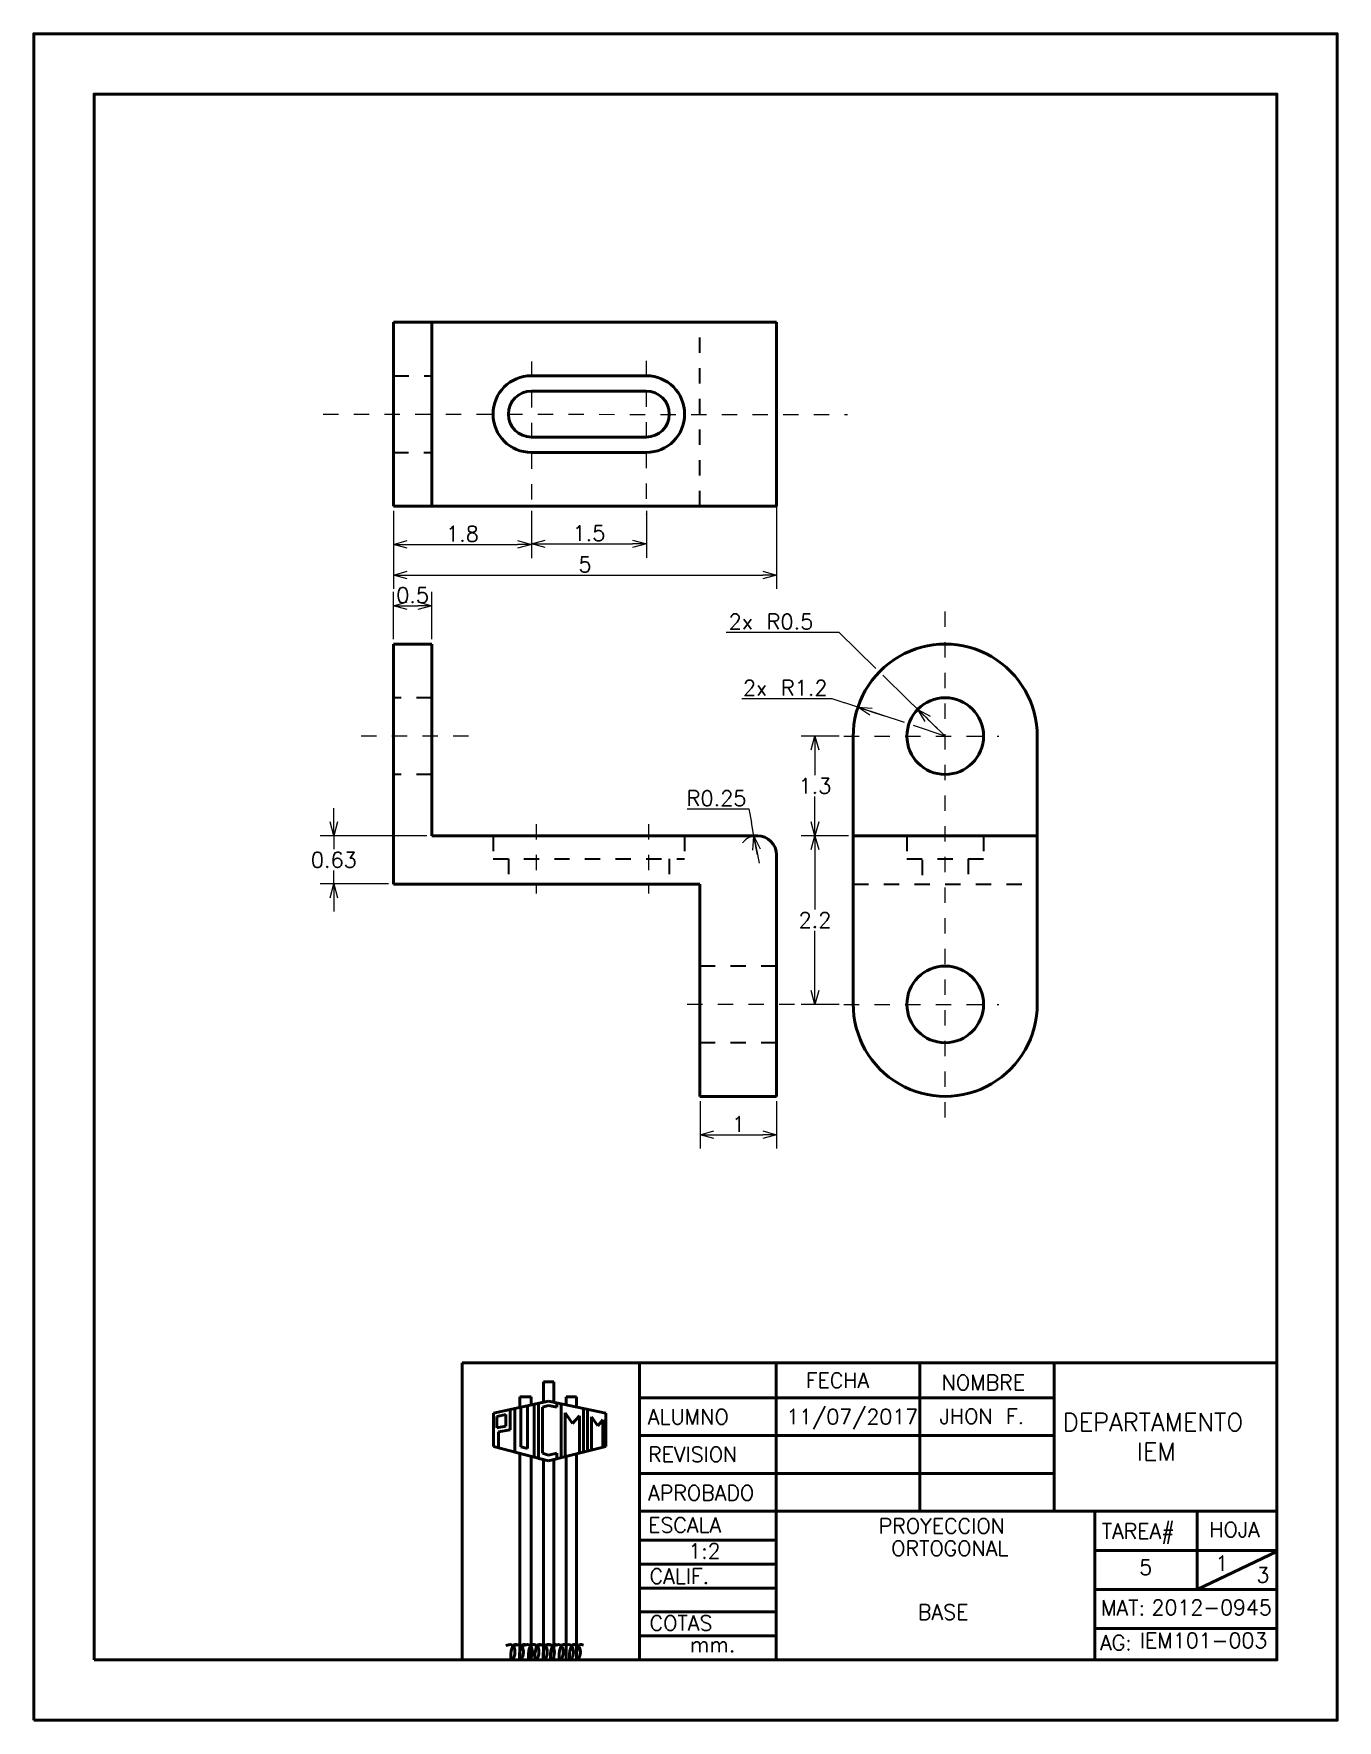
# Model space of a CAD drawing. Header units: inches. Extents: x 22.8 to 31.3, y 12.3 to 23.3.
import ezdxf

# ---------------------------------------------------------------- set-up
doc = ezdxf.new("R2010")
doc.units = ezdxf.units.IN
doc.header["$LTSCALE"] = 0.01
doc.header["$MEASUREMENT"] = 0
doc.linetypes.add('DASHDOT2', pattern=[12.7, 6.35, -3.175, 0, -3.175])
doc.linetypes.add('DASHED2', pattern=[9.525, 6.35, -3.175])
for name, color, linetype, lineweight in [('Cotas', 7, 'Continuous', 18), ('Eje', 3, 'DASHDOT2', 18), ('Oculta', 7, 'DASHED2', 35), ('P visible', 7, 'Continuous', 50)]:
    doc.layers.add(name, color=color, linetype=linetype, lineweight=lineweight)
doc.styles.get("Standard").update_dxf_attribs({"font": 'txt.shx', "height": 0.1})
doc.dimstyles.new('ISO-25', dxfattribs={"dimscale": 0.5, "dimtxt": 0.1, "dimasz": 0.18, "dimexe": 0.18, "dimexo": 0.0625, "dimgap": 0.039, "dimtad": 1, "dimtih": 1, "dimtoh": 1, "dimlfac": 2, "dimdsep": 46, "dimtxsty": 'Standard', "dimblk": 'OPEN30', "dimcen": 0, "dimclrd": 256, "dimclre": 256, "dimclrt": 256, "dimadec": 0, "dimazin": 0, "dimtfac": 1, "dimtmove": 0, "dimatfit": 3, "dimldrblk": 'OPEN30', "dimfxl": 1, "dimlwd": -1, "dimlwe": -1, "dimarcsym": 0})

# ---------------------------------------------------------------- blocks, each defined once
blk = doc.blocks.new('_Open30')
at = {"color": 0, "linetype": 'ByBlock', "lineweight": -2}
for p, q in [((-1, 0.27), (0, 0)), ((0, 0), (-1, -0.27)), ((0, 0), (-1, 0))]:
    blk.add_line(p, q, dxfattribs=at)
blk = doc.blocks.new('*D4')
at = {"layer": 'Cotas', "transparency": 16777216}
for p, q in [((25.115, 20.214), (25.115, 19.905)), ((26.015, 20.214), (26.015, 19.905)), ((25.205, 19.995), (25.925, 19.995))]:
    blk.add_line(p, q, dxfattribs=at)
at = {"layer": 'Defpoints', "color": 0, "transparency": 16777216}
for p in [(25.115, 20.245), (26.015, 20.245), (26.015, 19.995)]:
    blk.add_point(p, dxfattribs=at)
at = {"layer": 'Cotas', "transparency": 16777216, "xscale": 0.09, "yscale": 0.09, "zscale": 0.09, "rotation": 180}
blk.add_blockref('_Open30', (25.115, 19.995), dxfattribs=at)
at = {"layer": 'Cotas', "transparency": 16777216, "xscale": 0.09, "yscale": 0.09, "zscale": 0.09}
blk.add_blockref('_Open30', (26.015, 19.995), dxfattribs=at)
at = {"layer": 'Cotas', "transparency": 16777216, "insert": (25.565, 20.064), "char_height": 0.1, "attachment_point": 5}
blk.add_mtext('1.8', dxfattribs=at)
blk = doc.blocks.new('*D5')
at = {"layer": 'Cotas', "transparency": 16777216}
for p, q in [((26.015, 20.214), (26.015, 19.908)), ((26.765, 20.214), (26.765, 19.908)), ((26.105, 19.998), (26.675, 19.998))]:
    blk.add_line(p, q, dxfattribs=at)
at = {"layer": 'Defpoints', "color": 0, "transparency": 16777216}
for p in [(26.015, 20.245), (26.765, 20.245), (26.765, 19.998)]:
    blk.add_point(p, dxfattribs=at)
at = {"layer": 'Cotas', "transparency": 16777216, "xscale": 0.09, "yscale": 0.09, "zscale": 0.09, "rotation": 180}
blk.add_blockref('_Open30', (26.015, 19.998), dxfattribs=at)
at = {"layer": 'Cotas', "transparency": 16777216, "xscale": 0.09, "yscale": 0.09, "zscale": 0.09}
blk.add_blockref('_Open30', (26.765, 19.998), dxfattribs=at)
at = {"layer": 'Cotas', "transparency": 16777216, "insert": (26.39, 20.068), "char_height": 0.1, "attachment_point": 5}
blk.add_mtext('1.5', dxfattribs=at)
blk = doc.blocks.new('*D6')
at = {"layer": 'Cotas', "transparency": 16777216}
for p, q in [((25.115, 20.214), (25.115, 19.705)), ((27.615, 20.214), (27.615, 19.705)), ((25.205, 19.795), (27.525, 19.795))]:
    blk.add_line(p, q, dxfattribs=at)
at = {"layer": 'Defpoints', "color": 0, "transparency": 16777216}
for p in [(25.115, 20.245), (27.615, 20.245), (27.615, 19.795)]:
    blk.add_point(p, dxfattribs=at)
at = {"layer": 'Cotas', "transparency": 16777216, "xscale": 0.09, "yscale": 0.09, "zscale": 0.09, "rotation": 180}
blk.add_blockref('_Open30', (25.115, 19.795), dxfattribs=at)
at = {"layer": 'Cotas', "transparency": 16777216, "xscale": 0.09, "yscale": 0.09, "zscale": 0.09}
blk.add_blockref('_Open30', (27.615, 19.795), dxfattribs=at)
at = {"layer": 'Cotas', "transparency": 16777216, "insert": (26.365, 19.864), "char_height": 0.1, "attachment_point": 5}
blk.add_mtext('5', dxfattribs=at)
blk = doc.blocks.new('*D7')
at = {"layer": 'Cotas', "transparency": 16777216}
for p, q in [((25.115, 19.376), (25.115, 19.685)), ((25.205, 19.595), (25.275, 19.595)), ((25.365, 19.376), (25.365, 19.685))]:
    blk.add_line(p, q, dxfattribs=at)
at = {"layer": 'Defpoints', "color": 0, "transparency": 16777216}
for p in [(25.365, 19.595), (25.115, 19.345), (25.365, 19.345)]:
    blk.add_point(p, dxfattribs=at)
at = {"layer": 'Cotas', "transparency": 16777216, "xscale": 0.09, "yscale": 0.09, "zscale": 0.09, "rotation": 180}
blk.add_blockref('_Open30', (25.115, 19.595), dxfattribs=at)
at = {"layer": 'Cotas', "transparency": 16777216, "xscale": 0.09, "yscale": 0.09, "zscale": 0.09}
blk.add_blockref('_Open30', (25.365, 19.595), dxfattribs=at)
at = {"layer": 'Cotas', "transparency": 16777216, "insert": (25.24, 19.664), "char_height": 0.1, "attachment_point": 5}
blk.add_mtext('0.5', dxfattribs=at)
blk = doc.blocks.new('*D8')
at = {"layer": 'Cotas', "transparency": 16777216}
for p, q in [((24.726, 18.185), (24.726, 18.275)), ((25.333, 18.095), (24.636, 18.095)), ((24.726, 18.095), (24.726, 18.007)), ((24.726, 17.78), (24.726, 17.868)), ((25.083, 17.78), (24.636, 17.78)), ((24.726, 17.69), (24.726, 17.6))]:
    blk.add_line(p, q, dxfattribs=at)
at = {"layer": 'Defpoints', "color": 0, "transparency": 16777216}
for p in [(25.365, 18.095), (24.726, 17.78), (25.115, 17.78)]:
    blk.add_point(p, dxfattribs=at)
at = {"layer": 'Cotas', "transparency": 16777216, "xscale": 0.09, "yscale": 0.09, "zscale": 0.09}
for p, rotation in [((24.726, 18.095), 270), ((24.726, 17.78), 90)]:
    blk.add_blockref('_Open30', p, dxfattribs=dict(at, rotation=rotation))
at = {"layer": 'Cotas', "transparency": 16777216, "insert": (24.726, 17.937), "char_height": 0.1, "attachment_point": 5}
blk.add_mtext('0.63', dxfattribs=at)
blk = doc.blocks.new('*D9')
at = {"layer": 'Cotas', "transparency": 16777216}
for p, q in [((27.032, 18.27), (27.434, 18.27)), ((27.434, 18.27), (27.451, 18.181)), ((27.467, 18.093), (27.451, 18.181)), ((27.49, 17.97), (27.467, 18.093)), ((27.483, 18.004), (27.5, 17.916))]:
    blk.add_line(p, q, dxfattribs=at)
blk.add_arc((27.49, 17.97), 0.125, 90, 141.6751, dxfattribs=at)
at = {"layer": 'Defpoints', "color": 0, "transparency": 16777216}
for p in [(27.467, 18.093), (27.49, 17.97)]:
    blk.add_point(p, dxfattribs=at)
at = {"layer": 'Cotas', "transparency": 16777216, "xscale": 0.09, "yscale": 0.09, "zscale": 0.09, "rotation": 100.4221047749892}
blk.add_blockref('_Open30', (27.467, 18.093), dxfattribs=at)
at = {"layer": 'Cotas', "transparency": 16777216, "insert": (27.223, 18.339), "char_height": 0.1, "attachment_point": 5}
blk.add_mtext('R0.25', dxfattribs=at)
blk = doc.blocks.new('*D10')
at = {"layer": 'Cotas', "transparency": 16777216}
for p, q in [((27.115, 16.364), (27.115, 16.055)), ((27.615, 16.364), (27.615, 16.055)), ((27.205, 16.145), (27.525, 16.145))]:
    blk.add_line(p, q, dxfattribs=at)
at = {"layer": 'Defpoints', "color": 0, "transparency": 16777216}
for p in [(27.115, 16.395), (27.615, 16.395), (27.615, 16.145)]:
    blk.add_point(p, dxfattribs=at)
at = {"layer": 'Cotas', "transparency": 16777216, "xscale": 0.09, "yscale": 0.09, "zscale": 0.09, "rotation": 180}
blk.add_blockref('_Open30', (27.115, 16.145), dxfattribs=at)
at = {"layer": 'Cotas', "transparency": 16777216, "xscale": 0.09, "yscale": 0.09, "zscale": 0.09}
blk.add_blockref('_Open30', (27.615, 16.145), dxfattribs=at)
at = {"layer": 'Cotas', "transparency": 16777216, "insert": (27.365, 16.214), "char_height": 0.1, "attachment_point": 5}
blk.add_mtext('1', dxfattribs=at)
blk = doc.blocks.new('*D11')
at = {"layer": 'Cotas', "transparency": 16777216}
for p, q in [((28.023, 18.745), (27.775, 18.745)), ((27.865, 18.655), (27.865, 18.489)), ((27.865, 18.185), (27.865, 18.35)), ((28.083, 18.095), (27.775, 18.095))]:
    blk.add_line(p, q, dxfattribs=at)
at = {"layer": 'Defpoints', "color": 0, "transparency": 16777216}
for p in [(27.865, 18.745), (28.054, 18.745), (28.115, 18.095)]:
    blk.add_point(p, dxfattribs=at)
at = {"layer": 'Cotas', "transparency": 16777216, "xscale": 0.09, "yscale": 0.09, "zscale": 0.09}
for p, rotation in [((27.865, 18.745), 90), ((27.865, 18.095), 270)]:
    blk.add_blockref('_Open30', p, dxfattribs=dict(at, rotation=rotation))
at = {"layer": 'Cotas', "transparency": 16777216, "insert": (27.865, 18.42), "char_height": 0.1, "attachment_point": 5}
blk.add_mtext('1.3', dxfattribs=at)
blk = doc.blocks.new('*D12')
at = {"layer": 'Cotas', "transparency": 16777216}
for p, q in [((28.083, 18.095), (27.775, 18.095)), ((27.865, 18.005), (27.865, 17.614)), ((27.865, 17.085), (27.865, 17.475)), ((28.023, 16.995), (27.775, 16.995))]:
    blk.add_line(p, q, dxfattribs=at)
at = {"layer": 'Defpoints', "color": 0, "transparency": 16777216}
for p in [(27.865, 18.095), (28.115, 18.095), (28.054, 16.995)]:
    blk.add_point(p, dxfattribs=at)
at = {"layer": 'Cotas', "transparency": 16777216, "xscale": 0.09, "yscale": 0.09, "zscale": 0.09}
for p, rotation in [((27.865, 18.095), 90), ((27.865, 16.995), 270)]:
    blk.add_blockref('_Open30', p, dxfattribs=dict(at, rotation=rotation))
at = {"layer": 'Cotas', "transparency": 16777216, "insert": (27.865, 17.545), "char_height": 0.1, "attachment_point": 5}
blk.add_mtext('2.2', dxfattribs=at)
blk = doc.blocks.new('*D13')
at = {"layer": 'Cotas', "transparency": 16777216}
for p, q in [((27.388, 18.989), (27.974, 18.989)), ((27.974, 18.989), (28.059, 18.961)), ((28.145, 18.933), (28.059, 18.961)), ((28.448, 18.833), (28.145, 18.933)), ((28.23, 18.905), (28.316, 18.877)), ((28.715, 18.745), (28.507, 18.813))]:
    blk.add_line(p, q, dxfattribs=at)
at = {"layer": 'Defpoints', "color": 0, "transparency": 16777216}
for p in [(28.145, 18.933), (28.715, 18.745)]:
    blk.add_point(p, dxfattribs=at)
at = {"layer": 'Cotas', "transparency": 16777216, "xscale": 0.09, "yscale": 0.09, "zscale": 0.09, "rotation": 161.7233717950679}
blk.add_blockref('_Open30', (28.145, 18.933), dxfattribs=at)
at = {"layer": 'Cotas', "transparency": 16777216, "insert": (27.671, 19.059), "char_height": 0.1, "attachment_point": 5}
blk.add_mtext('2x R1.2', dxfattribs=at)
blk = doc.blocks.new('*D14')
at = {"layer": 'Cotas', "transparency": 16777216}
for p, q in [((27.286, 19.422), (28.02, 19.422)), ((28.02, 19.422), (28.263, 19.185)), ((28.307, 19.142), (28.471, 18.982)), ((28.536, 18.919), (28.471, 18.982)), ((28.715, 18.745), (28.536, 18.919)), ((28.6, 18.856), (28.664, 18.794))]:
    blk.add_line(p, q, dxfattribs=at)
at = {"layer": 'Defpoints', "color": 0, "transparency": 16777216}
for p in [(28.536, 18.919), (28.715, 18.745)]:
    blk.add_point(p, dxfattribs=at)
at = {"layer": 'Cotas', "transparency": 16777216, "xscale": 0.09, "yscale": 0.09, "zscale": 0.09, "rotation": 135.7393367561407}
blk.add_blockref('_Open30', (28.536, 18.919), dxfattribs=at)
at = {"layer": 'Cotas', "transparency": 16777216, "insert": (27.578, 19.491), "char_height": 0.1, "attachment_point": 5}
blk.add_mtext('2x R0.5', dxfattribs=at)

msp = doc.modelspace()

# ---------------------------------------------------------------- linework, layer by layer
at = {"layer": 'Cotas'}
msp.add_line((27.6146, 20.2448), (27.6146, 19.8448), dxfattribs=at)
at = {"layer": 'Eje'}
for p, q in [((26.0146, 21.1869), (26.0146, 20.2245)), ((26.7646, 21.193), (26.7646, 20.1894)), ((24.6575, 20.8448), (28.0763, 20.8419)), ((28.7146, 16.258), (28.7146, 19.6167)), ((25.6042, 18.7448), (24.8751, 18.7448)), ((28.054, 18.7448), (29.0646, 18.7448)), ((26.0452, 18.1697), (26.0452, 17.719)), ((26.779, 18.1697), (26.779, 17.719)), ((27.7312, 16.9948), (26.998, 16.9948)), ((28.054, 16.9948), (29.0646, 16.9948))]:
    msp.add_line(p, q, dxfattribs=at)
at = {"layer": 'Oculta'}
for p, q in [((27.1146, 20.2448), (27.1146, 21.4448)), ((25.1153, 21.0944), (25.3646, 21.0944)), ((25.1128, 20.5948), (25.3646, 20.5948)), ((25.3646, 18.9948), (25.1146, 18.9948)), ((25.3646, 18.4948), (25.1146, 18.4948)), ((25.7646, 18.0948), (25.7646, 17.9448)), ((27.0146, 18.0948), (27.0146, 17.9448)), ((28.4646, 18.0948), (28.4646, 17.9448)), ((28.9646, 18.0948), (28.9646, 17.9448)), ((25.7646, 17.9448), (27.0146, 17.9448)), ((25.8646, 17.9448), (25.8646, 17.7798)), ((26.9146, 17.9448), (26.9146, 17.7798)), ((28.4646, 17.9448), (28.9646, 17.9448)), ((28.5646, 17.9373), (28.5646, 17.7798)), ((28.8644, 17.9448), (28.8644, 17.7798)), ((28.1146, 17.7798), (29.3146, 17.7798)), ((27.6146, 17.2448), (27.1146, 17.2448)), ((27.6146, 16.7448), (27.1146, 16.7448))]:
    msp.add_line(p, q, dxfattribs=at)
at = {"layer": 'P visible'}
for p, q in [((25.1146, 20.2448), (25.116, 21.4448)), ((25.116, 21.4448), (27.6146, 21.4448)), ((25.3646, 20.2448), (25.3646, 21.4448)), ((27.6146, 20.2448), (27.6146, 21.4448)), ((26.0146, 21.0948), (26.7646, 21.0948)), ((26.0146, 20.9948), (26.7646, 20.9948)), ((26.0146, 20.6948), (26.7646, 20.6948)), ((26.0146, 20.5948), (26.7646, 20.5948)), ((25.1146, 20.2448), (27.6146, 20.2448)), ((25.1146, 19.3448), (25.1146, 18.6948)), ((25.1146, 19.3448), (25.3646, 19.3448)), ((25.3646, 19.3448), (25.3646, 18.0948)), ((28.1146, 18.7495), (28.1146, 16.9995)), ((29.3146, 18.7401), (29.3146, 16.9995)), ((25.1146, 18.6948), (25.1146, 18.0948)), ((25.1146, 18.0948), (25.1146, 17.7798)), ((25.3646, 18.0948), (27.4896, 18.0948)), ((28.1146, 18.0948), (29.3146, 18.0948)), ((27.6146, 17.9698), (27.6146, 16.9948)), ((25.1146, 17.7798), (27.1146, 17.7798)), ((27.1146, 17.7798), (27.1146, 16.3948)), ((27.6146, 16.9948), (27.6146, 16.3948)), ((27.6146, 16.3948), (27.1146, 16.3948)), ((25.5637, 12.7193), (25.5637, 14.6577)), ((25.5637, 14.6577), (30.8785, 14.6577)), ((25.5637, 14.6577), (25.5637, 14.4232)), ((25.5637, 14.6577), (26.7205, 14.6577)), ((25.5637, 12.7193), (25.5637, 14.6577)), ((25.5637, 14.6577), (30.8785, 14.6577)), ((25.5637, 14.6577), (25.5637, 14.4232)), ((25.5637, 14.6577), (26.7205, 14.6577)), ((26.7205, 14.6577), (26.7205, 12.7193)), ((26.7205, 14.6577), (27.6115, 14.6577)), ((26.7205, 14.6577), (26.7205, 13.6885)), ((26.7205, 14.6577), (26.7205, 14.1106)), ((26.7205, 14.6577), (26.7205, 12.7193)), ((26.7205, 14.6577), (27.6115, 14.6577)), ((26.7205, 14.6577), (26.7205, 13.6885)), ((26.7205, 14.6577), (26.7205, 14.1106)), ((27.6115, 14.6577), (27.6115, 12.7193)), ((27.6115, 14.6577), (28.5494, 14.6577)), ((27.6115, 14.6577), (27.6115, 12.7193)), ((27.6115, 14.6577), (28.5494, 14.6577)), ((28.5494, 14.6577), (28.5494, 13.6885)), ((28.5494, 14.6577), (29.4248, 14.6577)), ((28.5494, 14.6577), (28.5494, 13.6885)), ((28.5494, 14.6577), (29.4248, 14.6577)), ((29.4248, 14.6577), (29.4248, 13.6885)), ((29.4248, 14.6577), (29.4248, 13.6885)), ((30.8785, 14.6577), (30.8785, 12.7193)), ((30.8785, 14.6577), (30.8785, 12.7193)), ((26.0936, 14.4003), (26.0936, 14.5326)), ((26.0936, 14.5326), (26.1609, 14.5326)), ((26.0936, 14.4003), (26.0936, 14.5326)), ((26.0936, 14.5326), (26.1609, 14.5326)), ((26.1609, 14.5326), (26.1609, 14.4006)), ((26.1609, 14.5326), (26.1609, 14.4006)), ((25.9389, 14.3667), (25.9389, 14.4357)), ((25.9389, 14.4357), (26.0124, 14.4357)), ((25.9389, 14.3667), (25.9389, 14.4357)), ((25.9389, 14.4357), (26.0124, 14.4357)), ((26.0124, 14.4357), (26.0124, 14.3827)), ((26.0124, 14.4357), (26.0124, 14.3827)), ((26.2421, 14.3836), (26.2421, 14.4357)), ((26.2421, 14.4357), (26.3094, 14.4357)), ((26.2421, 14.3836), (26.2421, 14.4357)), ((26.2421, 14.4357), (26.3094, 14.4357)), ((26.3094, 14.4357), (26.3094, 14.3696)), ((26.3094, 14.4357), (26.3094, 14.3696)), ((26.7205, 14.4295), (29.4248, 14.4295)), ((26.7205, 14.4295), (29.4248, 14.4295)), ((26.1273, 14.4076), (25.7669, 14.3294)), ((26.1273, 14.4076), (25.7669, 14.3294)), ((25.7669, 14.1106), (25.7669, 14.3294)), ((25.7669, 14.1106), (25.7669, 14.3294)), ((25.8489, 14.319), (25.7904, 14.3063)), ((25.8489, 14.319), (25.7904, 14.3063)), ((25.7904, 14.2338), (25.7904, 14.3063)), ((25.7904, 14.2338), (25.7904, 14.3063)), ((25.8489, 14.319), (25.8489, 14.2441)), ((25.8489, 14.319), (25.8489, 14.2441)), ((25.877, 14.3533), (25.877, 14.2209)), ((25.877, 14.3533), (25.877, 14.2209)), ((25.9062, 14.3596), (25.9471, 14.3685)), ((25.9062, 14.3596), (25.9471, 14.3685)), ((25.9068, 14.3533), (25.9062, 14.3596)), ((25.9062, 14.3596), (25.9062, 14.0743)), ((25.9062, 14.0753), (25.9062, 14.3596)), ((25.9068, 14.3533), (25.9062, 14.3596)), ((25.9062, 14.3596), (25.9062, 14.0743)), ((25.9062, 14.0753), (25.9062, 14.3596)), ((25.9471, 14.3685), (25.9471, 14.1089)), ((25.9471, 14.3685), (25.9471, 14.1089)), ((25.9886, 14.3775), (26.0324, 14.387)), ((25.9886, 14.3775), (26.0324, 14.387)), ((25.9886, 14.0978), (25.9886, 14.3775)), ((25.9886, 14.0978), (25.9886, 14.3775)), ((26.1273, 14.4076), (26.0324, 14.387)), ((26.1273, 14.4076), (26.0324, 14.387)), ((26.0324, 14.387), (26.0324, 14.0415)), ((26.0324, 14.387), (26.0324, 14.0415)), ((26.0798, 14.3973), (26.0611, 14.3923)), ((26.0611, 14.3923), (26.0611, 14.034)), ((26.0798, 14.3973), (26.0611, 14.3923)), ((26.0611, 14.3923), (26.0611, 14.034)), ((26.0878, 14.3676), (26.1273, 14.3782)), ((26.1273, 14.3782), (26.0878, 14.3676)), ((26.0878, 14.3676), (26.1273, 14.3782)), ((26.1273, 14.3782), (26.0878, 14.3676)), ((26.0878, 14.2785), (26.0878, 14.3676)), ((26.0878, 14.2785), (26.0878, 14.3676)), ((26.5016, 14.3294), (26.1273, 14.4076)), ((26.5016, 14.3294), (26.1273, 14.4076)), ((26.1273, 14.3782), (26.1808, 14.3676)), ((26.1273, 14.3782), (26.1808, 14.3676)), ((26.1808, 14.3676), (26.1808, 14.3964)), ((26.1808, 14.3676), (26.1808, 14.3964)), ((26.209, 14.3905), (26.209, 14.0372)), ((26.209, 14.3905), (26.209, 14.0372)), ((26.2349, 14.0438), (26.2349, 14.3306)), ((26.2349, 14.3306), (26.2832, 14.2617)), ((26.2349, 14.0438), (26.2349, 14.3306)), ((26.2349, 14.3306), (26.2832, 14.2617)), ((26.2832, 14.2617), (26.3296, 14.3123)), ((26.2832, 14.2617), (26.3296, 14.3123)), ((26.3296, 14.3123), (26.3296, 14.0675)), ((26.3296, 14.3123), (26.3296, 14.0675)), ((26.3555, 14.074), (26.3555, 14.3599)), ((26.3555, 14.074), (26.3555, 14.3599)), ((26.3819, 14.3544), (26.3819, 14.0806)), ((26.3819, 14.3544), (26.3819, 14.0806)), ((26.4065, 14.0867), (26.4065, 14.3046)), ((26.4065, 14.3046), (26.448, 14.2454)), ((26.4065, 14.0867), (26.4065, 14.3046)), ((26.4065, 14.3046), (26.448, 14.2454)), ((26.5016, 14.1106), (26.5016, 14.3294)), ((26.5016, 14.1106), (26.5016, 14.3294)), ((25.8489, 14.2441), (25.7904, 14.2338)), ((25.8489, 14.2441), (25.7904, 14.2338)), ((25.877, 14.2209), (25.8013, 14.2076)), ((25.877, 14.2209), (25.8013, 14.2076)), ((25.8013, 14.2076), (25.8013, 14.1016)), ((25.8013, 14.2076), (25.8013, 14.1016)), ((25.877, 14.2209), (25.877, 14.2491)), ((25.877, 14.2209), (25.877, 14.2491)), ((26.0878, 14.0688), (26.0878, 14.2785)), ((26.0878, 14.0688), (26.0878, 14.2785)), ((26.448, 14.2454), (26.4819, 14.2845)), ((26.448, 14.2454), (26.4819, 14.2845)), ((26.4819, 14.1056), (26.4819, 14.2845)), ((26.4819, 14.1056), (26.4819, 14.2845)), ((26.1273, 14.0168), (25.7669, 14.1106)), ((26.1273, 14.0168), (25.7669, 14.1106)), ((25.9471, 14.1089), (25.9886, 14.0978)), ((25.9471, 14.1089), (25.9886, 14.0978)), ((26.5016, 14.1106), (26.1273, 14.0168)), ((26.5016, 14.1106), (26.1273, 14.0168)), ((26.7205, 14.1825), (29.4248, 14.1825)), ((26.7205, 14.1825), (29.4248, 14.1825)), ((26.0324, 14.0415), (25.9062, 14.0753)), ((26.0324, 14.0415), (25.9062, 14.0753)), ((25.9389, 12.7193), (25.9389, 14.0658)), ((25.9389, 12.7193), (25.9389, 14.0658)), ((26.0124, 14.0467), (26.0124, 12.7193)), ((26.0124, 14.0467), (26.0124, 12.7193)), ((26.0611, 14.034), (26.1273, 14.0168)), ((26.0611, 14.034), (26.1273, 14.0168)), ((26.1273, 14.0545), (26.0878, 14.0688)), ((26.1273, 14.0545), (26.0878, 14.0688)), ((26.0936, 12.7193), (26.0936, 14.0255)), ((26.0936, 12.7193), (26.0936, 14.0255)), ((26.1808, 14.0688), (26.1273, 14.0545)), ((26.1808, 14.0688), (26.1273, 14.0545)), ((26.1273, 14.0168), (26.1808, 14.0311)), ((26.1273, 14.0168), (26.1808, 14.0311)), ((26.1609, 14.0252), (26.1609, 12.7193)), ((26.1609, 14.0252), (26.1609, 12.7193)), ((26.1808, 14.0311), (26.1808, 14.0688)), ((26.1808, 14.0311), (26.1808, 14.0688)), ((26.2421, 12.7193), (26.2421, 14.0456)), ((26.2421, 12.7193), (26.2421, 14.0456)), ((26.3094, 14.0624), (26.3094, 12.7193)), ((26.3094, 14.0624), (26.3094, 12.7193)), ((26.7205, 13.6885), (26.7205, 13.9355)), ((26.7205, 13.9355), (29.4248, 13.9355)), ((26.7205, 13.6885), (26.7205, 13.9355)), ((26.7205, 13.9355), (29.4248, 13.9355)), ((26.7205, 13.6885), (30.8785, 13.6885)), ((26.7205, 13.6885), (30.8785, 13.6885)), ((29.6905, 12.7193), (29.6905, 13.6885)), ((29.6905, 13.6885), (29.6905, 13.4255)), ((29.6905, 12.7193), (29.6905, 13.6885)), ((29.6905, 13.6885), (29.6905, 13.4255)), ((30.8785, 13.6885), (30.3576, 13.6885)), ((30.3576, 13.6885), (30.3576, 13.1793)), ((30.8785, 13.6885), (30.3576, 13.6885)), ((30.3576, 13.6885), (30.3576, 13.1793)), ((30.8785, 13.6885), (30.5119, 13.6885)), ((30.8785, 13.6885), (30.5119, 13.6885)), ((27.6115, 13.5009), (26.7205, 13.5009)), ((27.6115, 13.5009), (26.7205, 13.5009)), ((29.6923, 13.4339), (30.8785, 13.4339)), ((29.6923, 13.4339), (30.8785, 13.4339)), ((30.3576, 13.1793), (30.8785, 13.4255)), ((30.3576, 13.1793), (30.8785, 13.4255)), ((30.8785, 13.4339), (30.8785, 13.1793)), ((30.8785, 13.4339), (30.8785, 13.1793)), ((30.8785, 13.4255), (30.8785, 13.1625)), ((30.8785, 13.4255), (30.8785, 13.1625)), ((30.8785, 13.4254), (30.8785, 13.1623)), ((30.8785, 13.4254), (30.8785, 13.1623)), ((27.6115, 13.3446), (26.7205, 13.3446)), ((27.6115, 13.3446), (26.7205, 13.3446)), ((27.6115, 13.1883), (26.7205, 13.1883)), ((27.6115, 13.1883), (26.7205, 13.1883)), ((30.8785, 13.1793), (29.6905, 13.1793)), ((30.8785, 13.1793), (29.6905, 13.1793)), ((29.6905, 13.1625), (29.6905, 12.8995)), ((29.6905, 13.1625), (29.6905, 12.8995)), ((27.6115, 13.032), (26.7205, 13.032)), ((27.6115, 13.032), (26.7205, 13.032)), ((27.6115, 12.8757), (26.7205, 12.8757)), ((27.6115, 12.8757), (26.7205, 12.8757)), ((27.6115, 12.7193), (27.6115, 12.8757)), ((27.6115, 12.7193), (27.6115, 12.8757)), ((29.6882, 12.9247), (30.8785, 12.9247)), ((29.6882, 12.9247), (30.8785, 12.9247)), ((25.5637, 12.7193), (30.8785, 12.7193)), ((25.5637, 12.7193), (25.9389, 12.7193)), ((25.5637, 12.7193), (25.9389, 12.7193)), ((25.5637, 12.7193), (30.8785, 12.7193)), ((25.5637, 12.7193), (25.9389, 12.7193)), ((25.5637, 12.7193), (25.9389, 12.7193)), ((30.8785, 12.7193), (29.6905, 12.7193)), ((30.8785, 12.7193), (29.6905, 12.7193)), ((30.8785, 12.7193), (29.6905, 12.7193)), ((30.8785, 12.7193), (29.6905, 12.7193))]:
    msp.add_line(p, q, dxfattribs=at)
for points in [[(22.7683, 12.3256), (31.2722, 12.3256), (31.2722, 23.3256), (22.7683, 23.3256)], [(23.162, 12.7193), (30.8785, 12.7193), (30.8785, 22.9319), (23.162, 22.9319)]]:
    msp.add_lwpolyline(points, close=True, dxfattribs=at)
for centre in [(28.7146, 18.7448), (28.7146, 16.9948)]:
    msp.add_circle(centre, 0.25, dxfattribs=at)
for centre, radius, start, end in [((26.0146, 20.8448), 0.25, 90, 270), ((26.7646, 20.8448), 0.25, 270, 90), ((26.0146, 20.8448), 0.15, 90, 270), ((26.7646, 20.8448), 0.15, 270, 90), ((28.7146, 18.7448), 0.6, 359.55167, 180.44833), ((27.4896, 17.9698), 0.125, 0, 90), ((28.7146, 16.9948), 0.6, 179.55167, 0.44833)]:
    msp.add_arc(centre, radius, start, end, dxfattribs=at)
for points in [[(25.8485, 12.8124), (25.8842, 12.8187), (25.9074, 12.7688), (25.8913, 12.7193)], [(25.9286, 12.8157), (25.903, 12.8179), (25.8896, 12.7987), (25.8826, 12.7193)], [(25.9048, 12.8124), (25.9404, 12.8187), (25.9637, 12.7688), (25.9476, 12.7193)], [(25.9848, 12.8157), (25.9593, 12.8179), (25.9458, 12.7987), (25.9389, 12.7193)], [(25.9625, 12.8124), (25.9981, 12.8187), (26.0214, 12.7688), (26.0053, 12.7193)], [(26.0425, 12.8157), (26.017, 12.8179), (26.0036, 12.7987), (25.9966, 12.7193)], [(26.0053, 12.8124), (26.041, 12.8187), (26.0642, 12.7688), (26.0481, 12.7193)], [(26.0854, 12.8157), (26.0599, 12.8179), (26.0464, 12.7987), (26.0395, 12.7193)], [(26.0595, 12.8124), (26.0952, 12.8187), (26.1184, 12.7688), (26.1023, 12.7193)], [(26.1396, 12.8157), (26.114, 12.8179), (26.1006, 12.7987), (26.0936, 12.7193)], [(26.1067, 12.8124), (26.1423, 12.8187), (26.1656, 12.7688), (26.1495, 12.7193)], [(26.1867, 12.8157), (26.1612, 12.8179), (26.1478, 12.7987), (26.1408, 12.7193)], [(26.1638, 12.8124), (26.1994, 12.8187), (26.2227, 12.7688), (26.2066, 12.7193)], [(26.2438, 12.8157), (26.2183, 12.8179), (26.2049, 12.7987), (26.1979, 12.7193)], [(26.2309, 12.8124), (26.2665, 12.8187), (26.2898, 12.7688), (26.2737, 12.7193)], [(26.3109, 12.8157), (26.2854, 12.8179), (26.272, 12.7987), (26.265, 12.7193)], [(26.2753, 12.8124), (26.3109, 12.8187), (26.3342, 12.7688), (26.318, 12.7193)], [(26.3553, 12.8157), (26.3298, 12.8179), (26.3163, 12.7987), (26.3094, 12.7193)]]:
    msp.add_spline(points, degree=3, dxfattribs=at)

# ---------------------------------------------------------------- texts
for s, height, p in [('FECHA', 0.09846, (27.8052, 14.4932)), ('NOMBRE', 0.09846, (28.6918, 14.4793)), ('ALUMNO', 0.09846, (26.7745, 14.2556)), ('11/07/2017', 0.09846, (27.6775, 14.2564)), ('JHON F.', 0.09846, (28.6777, 14.2594)), ('DEPARTAMENTO', 0.115833, (29.4815, 14.2122)), ('DEPARTAMENTO', 0.115833, (29.4815, 14.2122)), ('REVISION', 0.09824, (26.7766, 14.0106)), ('IEM', 0.11583, (29.9651, 14.0192)), ('IEM', 0.11583, (29.9651, 14.0192)), ('APROBADO', 0.09846, (26.7766, 13.7597)), ('ESCALA', 0.09846, (26.7766, 13.5494)), ('PROYECCION', 0.09846, (28.2809, 13.5439)), ('TAREA#', 0.09846, (29.7355, 13.51)), ('HOJA', 0.09846, (30.4378, 13.5201)), ('1:2', 0.09846, (27.0381, 13.3798)), ('ORTOGONAL', 0.09846, (28.3626, 13.3976)), ('CALIF.', 0.09846, (26.7863, 13.2163)), ('5', 0.0985, (29.9807, 13.2742)), ('1', 0.0985, (30.4767, 13.2998)), ('3', 0.0985, (30.7447, 13.2244)), ('MAT:', 0.09846, (29.7313, 13.0096)), ('2012-0945', 0.09846, (30.0605, 13.0122)), ('COTAS', 0.09846, (26.7863, 12.9101)), ('BASE', 0.09846, (28.5365, 12.9817)), ('AG:', 0.09846, (29.7247, 12.7822)), ('IEM101-003', 0.09846, (29.9843, 12.7968)), ('mm.', 0.09846, (27.0499, 12.7706))]:
    msp.add_text(s, height=height, dxfattribs=at).set_placement(p)

# ---------------------------------------------------------------- dimensions: what is measured, and where the dimension line sits
at = {"layer": 'Cotas'}
for base, p1, p2, picture, middle in [((26.0146, 19.9948), (25.1146, 20.2448), (26.0146, 20.2448), '*D4', (25.5646, 20.0643)), ((27.6146, 19.7948), (25.1146, 20.2448), (27.6146, 20.2448), '*D6', (26.3646, 19.8643)), ((26.7646, 19.9982), (26.0146, 20.2448), (26.7646, 20.2448), '*D5', (26.3896, 20.0677)), ((25.3646, 19.5948), (25.1146, 19.3448), (25.3646, 19.3448), '*D7', (25.2396, 19.6643)), ((27.6146, 16.1448), (27.1146, 16.3948), (27.6146, 16.3948), '*D10', (27.3646, 16.2143))]:
    dim = msp.add_linear_dim(base=base, p1=p1, p2=p2, dimstyle='ISO-25', dxfattribs=at)
    dim.commit()
    dim.dimension.update_dxf_attribs({"geometry": picture, "text_midpoint": middle})
dim = msp.add_radius_dim(center=(28.7146, 18.7448), mpoint=(28.5356, 18.9193), text='2x <>', dimstyle='ISO-25', dxfattribs=at)
dim.commit()
dim.dimension.update_dxf_attribs({"geometry": '*D14', "text_midpoint": (27.5778, 19.4218), "dimtype": 164})
dim = msp.add_radius_dim(center=(28.7146, 18.7448), mpoint=(28.1449, 18.933), text='2x <>', dimstyle='ISO-25', dxfattribs=at)
dim.commit()
dim.dimension.update_dxf_attribs({"geometry": '*D13', "text_midpoint": (27.6711, 19.0589)})
for base, p1, p2, picture, middle in [((27.8646, 18.7448), (28.1146, 18.0948), (28.054, 18.7448), '*D11', (27.8646, 18.4198)), ((27.8646, 18.0948), (28.054, 16.9948), (28.1146, 18.0948), '*D12', (27.8646, 17.5448))]:
    dim = msp.add_linear_dim(base=base, p1=p1, p2=p2, angle=90, dimstyle='ISO-25', dxfattribs=at)
    dim.commit()
    dim.dimension.update_dxf_attribs({"geometry": picture, "text_midpoint": middle})
dim = msp.add_radius_dim(center=(27.4896, 17.9698), mpoint=(27.467, 18.0927), dimstyle='ISO-25', dxfattribs=at)
dim.commit()
dim.dimension.update_dxf_attribs({"geometry": '*D9', "text_midpoint": (27.2233, 18.3393)})
dim = msp.add_linear_dim(base=(24.7259, 17.7798), p1=(25.3646, 18.0948), p2=(25.1146, 17.7798), angle=90, dimstyle='ISO-25', dxfattribs=at)
dim.commit()
dim.dimension.update_dxf_attribs({"geometry": '*D8', "text_midpoint": (24.7259, 17.9373), "dimtype": 160})

doc.saveas('drawing.dxf')
